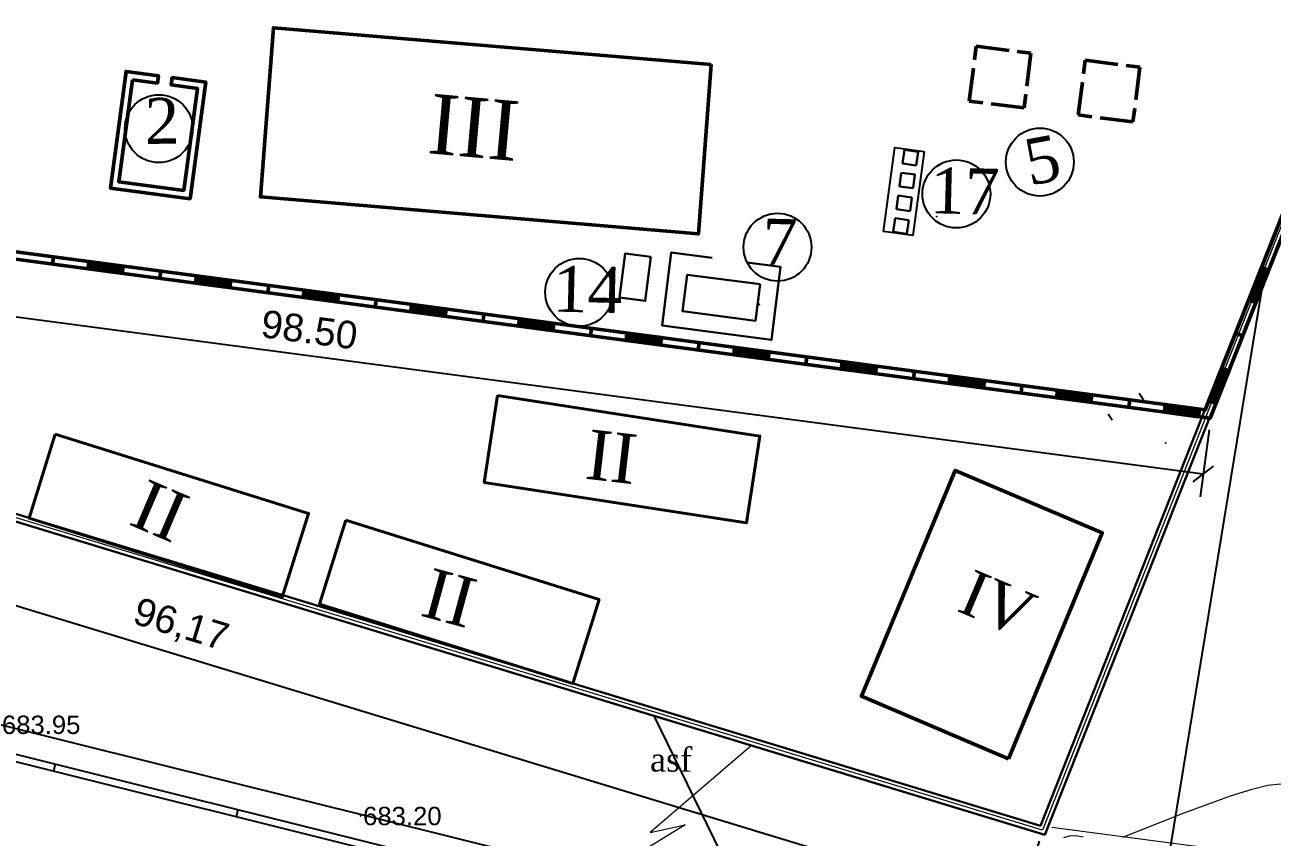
# Model space of a CAD drawing. Header units: feet. Extents: x 3381 to 682707, y 675186 to 4374675.
# Drawn here: x 682388.2 to 682456.1, y 4373017.6 to 4373061.7 of the extents above; entities that cross this region are included whole.
import ezdxf

# ---------------------------------------------------------------- set-up
doc = ezdxf.new("R2010")
doc.units = ezdxf.units.FT
doc.header["$MEASUREMENT"] = 0
doc.header["$PDMODE"] = 34
doc.header["$PDSIZE"] = 0.01
doc.linetypes.add('ACAD_ISO02W100', pattern=[15, 12, -3])
doc.linetypes.add('DUZ', pattern=[0])
doc.layers.get('0').update_dxf_attribs({"linetype": 'CONTINUOUS'})
doc.layers.get('Defpoints').update_dxf_attribs({"linetype": 'CONTINUOUS'})
for name, color, linetype in [('0_Point_Height', 2, 'CONTINUOUS'), ('0_Point_Point', 7, 'CONTINUOUS'), ('Layer8', 7, 'CONTINUOUS'), ('Yazilar', 7, 'CONTINUOUS')]:
    doc.layers.add(name, color=color, linetype=linetype)
doc.layers.add('HORIZANTAL', color=24, linetype='CONTINUOUS', lineweight=13)
doc.layers.add('yol 6m', color=250, linetype='CONTINUOUS', lineweight=30)
doc.styles.get("Standard").update_dxf_attribs({"font": 'arial.ttf', "height": 1.5})
doc.styles.add('style5', font='arialazlat.ttf', dxfattribs={"height": 400})
doc.linetypes.add('FENCELINE2', pattern='A,6.35,-2.54,[132,ltypeshp.shx,S=2.54,R=0,X=-2.54,Y=0],-2.54,25.4', length=36.83)
doc.dimstyles.new('ISO-25', dxfattribs={"dimtxt": 1.5, "dimasz": 1, "dimexe": 1.25, "dimexo": 0.625, "dimtad": 1, "dimtxsty": 'Standard', "dimblk": 'OBLIQUE', "dimcen": 2.5, "dimadec": 0, "dimazin": 0, "dimtfac": 1, "dimtmove": 0, "dimatfit": 3, "dimldrblk": 'OBLIQUE', "dimfxl": 1, "dimarcsym": 0})

# ---------------------------------------------------------------- blocks, each defined once
blk = doc.blocks.new('_Oblique')
at = {"color": 0, "linetype": 'ByBlock', "lineweight": -2}
blk.add_line((-0.5, -0.5), (0.5, 0.5), dxfattribs=at)
blk = doc.blocks.new('*D40')
at = {"color": 0, "lineweight": -2, "transparency": 16777216}
for p, q in [((682351.396, 4373045.342), (682349.885, 4373040.378)), ((682350.249, 4373041.574), (682442.249, 4373013.574)), ((682443.396, 4373017.342), (682441.885, 4373012.378))]:
    blk.add_line(p, q, dxfattribs=at)
at = {"layer": 'Defpoints', "color": 0, "lineweight": 30, "transparency": 16777216}
for p in [(682351.578, 4373045.94), (682443.578, 4373017.94), (682442.249, 4373013.574)]:
    blk.add_point(p, dxfattribs=at)
at = {"color": 0, "lineweight": -2, "transparency": 16777216}
for p, rotation in [((682350.249, 4373041.574), 163.072486935853), ((682442.249, 4373013.574), 343.072486935853)]:
    blk.add_blockref('_Oblique', p, dxfattribs=dict(at, rotation=rotation))
at = {"color": 0, "lineweight": 18, "transparency": 16777216, "insert": (682396.693, 4373029.034), "char_height": 1.5, "attachment_point": 5, "rotation": 343.07249}
blk.add_mtext('96,17', dxfattribs=at)
blk = doc.blocks.new('*D41')
at = {"color": 0, "lineweight": -2, "transparency": 16777216}
for p, q in [((682394.021, 4373130.225), (682390.411, 4373132.073)), ((682391.524, 4373131.504), (682348.524, 4373047.504)), ((682351.021, 4373046.225), (682347.411, 4373048.073))]:
    blk.add_line(p, q, dxfattribs=at)
at = {"layer": 'Defpoints', "color": 0, "lineweight": 30, "transparency": 16777216}
for p in [(682394.578, 4373129.94), (682348.524, 4373047.504), (682351.578, 4373045.94)]:
    blk.add_point(p, dxfattribs=at)
at = {"color": 0, "lineweight": -2, "transparency": 16777216}
for p, rotation in [((682391.524, 4373131.504), 62.89187712919826), ((682348.524, 4373047.504), 242.8918771291982)]:
    blk.add_blockref('_Oblique', p, dxfattribs=dict(at, rotation=rotation))
at = {"color": 0, "lineweight": 18, "transparency": 16777216, "insert": (682368.311, 4373089.509), "char_height": 1.5, "attachment_point": 5, "rotation": 62.89188}
blk.add_mtext('94,37', dxfattribs=at)
blk = doc.blocks.new('*D36')
at = {"color": 0, "lineweight": -2, "transparency": 16777216}
for p, q in [((682348.784, 4373056.594), (682383.83, 4373125.057)), ((682389.631, 4373122.087), (682382.718, 4373125.626)), ((682354.584, 4373053.624), (682347.671, 4373057.163))]:
    blk.add_line(p, q, dxfattribs=at)
at = {"layer": 'Defpoints', "color": 0, "lineweight": 30, "transparency": 16777216}
for p in [(682383.83, 4373125.057), (682390.187, 4373121.803), (682355.141, 4373053.339)]:
    blk.add_point(p, dxfattribs=at)
at = {"color": 0, "lineweight": -2, "transparency": 16777216}
for p, rotation in [((682383.83, 4373125.057), 62.89187712935262), ((682348.784, 4373056.594), 242.8918771293526)]:
    blk.add_blockref('_Oblique', p, dxfattribs=dict(at, rotation=rotation))
at = {"color": 0, "lineweight": 18, "transparency": 16777216, "insert": (682366.302, 4373093.867), "char_height": 1.5, "attachment_point": 5, "rotation": 62.89188}
blk.add_mtext('{\\fArial|b0|i0|c238|p34;77.0}', dxfattribs=at)
blk = doc.blocks.new('*D39')
at = {"color": 0, "lineweight": -2, "transparency": 16777216}
for p, q in [((682355.023, 4373052.651), (682354.54, 4373049.003)), ((682354.704, 4373050.242), (682452.325, 4373037.318)), ((682452.644, 4373039.727), (682452.161, 4373036.079))]:
    blk.add_line(p, q, dxfattribs=at)
at = {"layer": 'Defpoints', "color": 0, "lineweight": 30, "transparency": 16777216}
for p in [(682355.105, 4373053.27), (682452.726, 4373040.346), (682452.325, 4373037.318)]:
    blk.add_point(p, dxfattribs=at)
at = {"color": 0, "lineweight": -2, "transparency": 16777216}
for p, rotation in [((682354.704, 4373050.242), 172.4585361197717), ((682452.325, 4373037.318), 352.4585361197717)]:
    blk.add_blockref('_Oblique', p, dxfattribs=dict(at, rotation=rotation))
at = {"color": 0, "lineweight": 18, "transparency": 16777216, "insert": (682403.697, 4373045.159), "char_height": 1.5, "attachment_point": 5, "rotation": 352.45854}
blk.add_mtext('{\\fArial|b0|i0|c238|p34;98.50}', dxfattribs=at)

msp = doc.modelspace()

# ---------------------------------------------------------------- hatches: boundary and pattern name
at = {"lineweight": 50}
h = msp.add_hatch(dxfattribs=at)
h.set_pattern_fill('ANSI31', scale=0.3, angle=-0.01177)
h.set_pattern_definition([(44.9882312419, (-3588.047275, -2846.546038), (-0.0265110571503, 0.02652195031993), [])])
h.paths.add_polyline_path([(682391.699, 4373048.868), (682393.574, 4373048.618), (682393.52, 4373048.235), (682391.655, 4373048.481)])
h = msp.add_hatch(dxfattribs=at)
h.set_pattern_fill('ANSI31', scale=0.3, angle=76.00487)
h.set_pattern_definition([(121.0048721836, (4762914.52789, 2650003.710617), (-0.03214213128778, -0.01931666110587), [])])
h.paths.add_polyline_path([(682454.799, 4373046.795), (682455.496, 4373048.553), (682455.873, 4373048.401), (682455.183, 4373046.652)])
h = msp.add_hatch(dxfattribs=at)
h.set_pattern_fill('ANSI31', scale=0.3, angle=-0.01177)
h.set_pattern_definition([(44.9882312419, (-3582.19867, -2847.320934), (-0.0265110571503, 0.02652195031993), [])])
h.paths.add_polyline_path([(682397.547, 4373048.094), (682399.422, 4373047.843), (682399.369, 4373047.46), (682397.504, 4373047.707)])
h = msp.add_hatch(dxfattribs=at)
h.set_pattern_fill('ANSI31', scale=0.3, angle=-0.01177)
h.set_pattern_definition([(44.9882312419, (-3576.336816, -2848.10142), (-0.0265110571503, 0.02652195031993), [])])
h.paths.add_polyline_path([(682403.409, 4373047.313), (682405.284, 4373047.062), (682405.231, 4373046.679), (682403.366, 4373046.926)])
h = msp.add_hatch(dxfattribs=at)
h.set_pattern_fill('ANSI31', scale=0.3, angle=-0.01177)
h.set_pattern_definition([(44.9882312419, (-3570.48821, -2848.876317), (-0.0265110571503, 0.02652195031993), [])])
h.paths.add_polyline_path([(682409.258, 4373046.538), (682411.133, 4373046.287), (682411.079, 4373045.904), (682409.214, 4373046.151)])
h = msp.add_hatch(dxfattribs=at)
h.set_pattern_fill('ANSI31', scale=0.3, angle=-0.01177)
h.set_pattern_definition([(44.9882312419, (-3564.626357, -2849.656804), (-0.0265110571503, 0.02652195031993), [])])
h.paths.add_polyline_path([(682415.12, 4373045.758), (682416.995, 4373045.507), (682416.941, 4373045.124), (682415.076, 4373045.371)])
h = msp.add_hatch(dxfattribs=at)
h.set_pattern_fill('ANSI31', scale=0.3, angle=-0.01177)
h.set_pattern_definition([(44.9882312419, (-3558.779754, -2850.44674), (-0.0265110571503, 0.02652195031993), [])])
h.paths.add_polyline_path([(682420.968, 4373044.983), (682422.842, 4373044.734), (682422.788, 4373044.334), (682420.923, 4373044.581)])
h = msp.add_hatch(dxfattribs=at)
h.set_pattern_fill('ANSI31', scale=0.3, angle=-0.01177)
h.set_pattern_definition([(44.9882312419, (-3552.9179, -2851.227227), (-0.0265110571503, 0.02652195031993), [])])
h.paths.add_polyline_path([(682426.83, 4373044.205), (682428.705, 4373043.954), (682428.649, 4373043.554), (682426.785, 4373043.8)])
h = msp.add_hatch(dxfattribs=at)
h.set_pattern_fill('ANSI31', scale=0.3, angle=-0.01177)
h.set_pattern_definition([(44.9882312419, (-3547.069795, -2852.005883), (-0.0265110571503, 0.02652195031993), [])])
h.paths.add_polyline_path([(682432.679, 4373043.428), (682434.554, 4373043.177), (682434.498, 4373042.775), (682432.633, 4373043.022)])
h = msp.add_hatch(dxfattribs=at)
h.set_pattern_fill('ANSI31', scale=0.3, angle=76.00572)
h.set_pattern_definition([(121.00571866655, (4762937.81677, 2650058.508093), (-0.0321418459016, -0.01931713596884), [])])
h.paths.add_polyline_path([(682452.634, 4373041.306), (682453.33, 4373043.065), (682453.706, 4373042.914), (682453.016, 4373041.164)])
h = msp.add_hatch(dxfattribs=at)
h.set_pattern_fill('ANSI31', scale=0.3, angle=-0.01177)
h.set_pattern_definition([(44.9882312419, (-3541.207943, -2852.78637), (-0.0265110571503, 0.02652195031993), [])])
h.paths.add_polyline_path([(682438.54, 4373042.65), (682440.415, 4373042.399), (682440.359, 4373041.994), (682438.495, 4373042.241)])
h = msp.add_hatch(dxfattribs=at)
h.set_pattern_fill('ANSI31', scale=0.3, angle=-0.01177)
h.set_pattern_definition([(44.9882312419, (-3535.359337, -2853.561266), (-0.0265110571503, 0.02652195031993), [])])
h.paths.add_polyline_path([(682444.387, 4373041.853), (682446.262, 4373041.603), (682446.208, 4373041.22), (682444.343, 4373041.466)])
h = msp.add_hatch(dxfattribs=at)
h.set_pattern_fill('ANSI31', scale=0.3, angle=-0.01177)
h.set_pattern_definition([(44.9882312419, (-3529.497484, -2854.341753), (-0.0265110571503, 0.02652195031993), [])])
h.paths.add_polyline_path([(682450.251, 4373041.093), (682452.123, 4373040.845), (682452.068, 4373040.434), (682450.205, 4373040.682)])

# ---------------------------------------------------------------- linework, layer by layer
at = {"color": 7, "linetype": 'ACAD_ISO02W100', "lineweight": 50, "ltscale": 0.15}
for p, q in [((682439.595, 4373057.602, -1130.2), (682439.972, 4373060.578, -1130.2)), ((682439.972, 4373060.578, -1130.2), (682442.948, 4373060.201, -1130.2)), ((682442.948, 4373060.201, -1130.2), (682442.571, 4373057.225, -1130.2)), ((682445.521, 4373056.845, -28), (682445.897, 4373059.821, -28)), ((682445.897, 4373059.821, -28), (682448.873, 4373059.445, -28)), ((682448.873, 4373059.445, -28), (682448.497, 4373056.469, -28)), ((682442.571, 4373057.225, -1130.2), (682439.595, 4373057.602, -1130.2)), ((682448.497, 4373056.469, -28), (682445.521, 4373056.845, -28))]:
    msp.add_line(p, q, dxfattribs=at)
at = {"color": 7, "lineweight": 50}
for p, q in [((682389.772, 4373049.126, -716.5), (682389.721, 4373048.743, -716.5)), ((682395.62, 4373048.349, -716.5), (682395.569, 4373047.964, -716.5)), ((682401.482, 4373047.571, -716.5), (682401.431, 4373047.187, -716.5)), ((682407.331, 4373046.794, -716.5), (682407.279, 4373046.409, -716.5)), ((682413.193, 4373046.016, -716.5), (682413.142, 4373045.632, -716.5)), ((682419.041, 4373045.239, -716.5), (682418.99, 4373044.853, -716.5)), ((682454.086, 4373044.982, -716.5), (682454.463, 4373044.837, -716.5)), ((682424.901, 4373044.445, -716.5), (682424.85, 4373044.062, -716.5)), ((682430.749, 4373043.668, -716.5), (682430.698, 4373043.283, -716.5)), ((682436.611, 4373042.886, -716.5), (682436.56, 4373042.503, -716.5)), ((682442.459, 4373042.109, -716.5), (682442.408, 4373041.724, -716.5)), ((682448.322, 4373041.331, -716.5), (682448.271, 4373040.947, -716.5))]:
    msp.add_line(p, q, dxfattribs=at)
at = {"color": 1, "lineweight": 25}
for p in [(682455.527, 4373047.527, -716.5), (682422.438, 4373024.165, -716.5)]:
    msp.add_line(p, (682444.342, 4372979.22), dxfattribs=at)
at = {"linetype": 'Continuous'}
for p, q in [((682448.826, 4373041.714, -33.658), (682449.049, 4373041.382, -33.658)), ((682447.149, 4373040.587, -33.661), (682447.372, 4373040.255, -33.661)), ((682389.862, 4373021.55, -716.5), (682389.782, 4373021.158, -716.5)), ((682399.797, 4373019.069, -716.5), (682399.716, 4373018.677, -716.5))]:
    msp.add_line(p, q, dxfattribs=at)
at = {"color": 7, "lineweight": 18}
msp.add_line((682444.079, 4373018.104, -716.5), (682477.89, 4373013.655, -716.5), dxfattribs=at)
at = {"color": 7, "lineweight": 30, "elevation": -716.5}
for points in [[(682463.463, 4373103.791), (682475.838, 4373099.055), (682443.696, 4373017.695), (682351.291, 4373045.819), (682394.482, 4373130.191), (682454.121, 4373107.367)], [(682463.32, 4373103.417), (682475.318, 4373098.826), (682443.46, 4373018.185), (682351.865, 4373046.062), (682394.674, 4373129.689), (682453.978, 4373106.993)]]:
    msp.add_lwpolyline(points, dxfattribs=at)
at = {"color": 1, "lineweight": 0, "elevation": -716.5}
msp.add_lwpolyline([(682475.578, 4373098.94), (682443.578, 4373017.94), (682351.578, 4373045.94), (682394.578, 4373129.94)], dxfattribs=at)
at = {"color": 7, "lineweight": 50, "elevation": -716.5}
for points in [[(682454.23, 4373106.926), (682454.405, 4373107.287), (682429.082, 4373116.969), (682390.187, 4373121.803), (682355.142, 4373053.339), (682452.69, 4373040.351), (682468.467, 4373080.267), (682468.108, 4373080.409), (682452.432, 4373040.804), (682355.777, 4373053.642), (682390.466, 4373121.369), (682428.981, 4373116.595), (682454.23, 4373106.926)], [(682394.07, 4373058.763), (682395.428, 4373058.581), (682395.481, 4373058.978), (682393.726, 4373059.213), (682392.876, 4373052.869), (682397.209, 4373052.289), (682398.006, 4373058.246), (682398.058, 4373058.632), (682396.232, 4373058.877), (682396.179, 4373058.481), (682397.608, 4373058.289), (682396.865, 4373052.739), (682393.326, 4373053.213), (682394.07, 4373058.763)], [(682391.699, 4373048.87), (682393.572, 4373048.622), (682393.521, 4373048.237), (682391.656, 4373048.485), (682391.699, 4373048.87)], [(682454.8, 4373046.794), (682455.498, 4373048.55), (682455.873, 4373048.402), (682455.181, 4373046.652), (682454.818, 4373046.787)], [(682397.547, 4373048.094), (682399.421, 4373047.845), (682399.37, 4373047.46), (682397.504, 4373047.708), (682397.547, 4373048.094)], [(682403.41, 4373047.315), (682405.283, 4373047.066), (682405.232, 4373046.681), (682403.366, 4373046.93), (682403.41, 4373047.315)], [(682409.258, 4373046.538), (682411.131, 4373046.289), (682411.08, 4373045.905), (682409.215, 4373046.153), (682409.258, 4373046.538)], [(682415.12, 4373045.76), (682416.993, 4373045.511), (682416.942, 4373045.126), (682415.077, 4373045.374), (682415.12, 4373045.76)], [(682420.968, 4373044.983), (682422.842, 4373044.734), (682422.788, 4373044.334), (682420.923, 4373044.583), (682420.968, 4373044.983)], [(682426.83, 4373044.204), (682428.704, 4373043.955), (682428.651, 4373043.556), (682426.785, 4373043.804), (682426.828, 4373044.189)], [(682432.679, 4373043.427), (682434.552, 4373043.179), (682434.498, 4373042.775), (682432.633, 4373043.023), (682432.676, 4373043.409)], [(682452.635, 4373041.306), (682453.329, 4373043.064), (682453.704, 4373042.916), (682453.012, 4373041.166), (682452.649, 4373041.301)], [(682438.541, 4373042.649), (682440.414, 4373042.4), (682440.361, 4373041.996), (682438.495, 4373042.245), (682438.538, 4373042.63)], [(682444.387, 4373041.853), (682446.26, 4373041.604), (682446.209, 4373041.22), (682444.343, 4373041.468), (682444.387, 4373041.853)], [(682450.251, 4373041.093), (682452.123, 4373040.845), (682452.068, 4373040.434), (682450.205, 4373040.682), (682450.251, 4373041.093)]]:
    msp.add_lwpolyline(points, dxfattribs=at)
at = {"color": 7, "lineweight": 50}
for points in [[(682425.56, 4373059.585), (682424.856, 4373050.378), (682401.032, 4373052.384), (682401.737, 4373061.591)], [(682441.722, 4373021.833), (682433.724, 4373025.225), (682438.832, 4373037.516), (682446.831, 4373034.125)]]:
    msp.add_lwpolyline(points, close=True, dxfattribs=at)
at = {"elevation": -716.5}
msp.add_lwpolyline([(682437.131, 4373054.856), (682436.516, 4373050.297), (682434.931, 4373050.511), (682435.546, 4373055.07)], close=True, dxfattribs=at)
at = {"color": 7, "linetype": 'DUZ', "lineweight": 30, "ltscale": 0.5, "flags": 128}
for points, elevation in [([(682422.262, 4373049.12), (682421.963, 4373046.73), (682420.575, 4373046.915), (682420.874, 4373049.304)], -716.5), ([(682428.218, 4373047.636), (682424.252, 4373048.155), (682423.992, 4373046.171), (682427.958, 4373045.652)], -28.5)]:
    msp.add_lwpolyline(points, close=True, dxfattribs=dict(at, elevation=elevation))
at = {"color": 7, "linetype": 'FENCELINE2', "lineweight": 30, "ltscale": 0.05, "elevation": -28.5, "flags": 128}
msp.add_lwpolyline([(682425.604, 4373049.076), (682423.383, 4373049.372), (682422.894, 4373045.392), (682428.843, 4373044.613), (682429.333, 4373048.579), (682427.502, 4373048.823)], dxfattribs=at)
at = {"color": 30, "linetype": 'Continuous', "elevation": -32.273}
msp.add_lwpolyline([(682310.011, 4373042.601), (682333.967, 4373037.019), (682356.097, 4373031.263), (682375.036, 4373026.689), (682386.834, 4373023.691), (682427.792, 4373013.498), (682443.304, 4373010.005), (682444.32, 4373012.896), (682455.002, 4373008.714), (682467.437, 4373002.694), (682488.151, 4372989.891)], dxfattribs=at)
at = {"color": 7, "lineweight": 40}
msp.add_lwpolyline([(682413.937, 4373041.589), (682428.202, 4373039.38), (682427.47, 4373034.654), (682413.205, 4373036.863)], close=True, dxfattribs=at)
at = {"color": 7, "lineweight": 40, "elevation": -716.5}
for points in [[(682389.874, 4373039.487), (682403.65, 4373035.175), (682402.221, 4373030.611), (682388.445, 4373034.923)], [(682405.677, 4373034.802), (682419.453, 4373030.49), (682418.025, 4373025.926), (682404.248, 4373030.238)]]:
    msp.add_lwpolyline(points, close=True, dxfattribs=at)
at = {"linetype": 'Continuous', "elevation": -32.145}
for points in [[(682333.641, 4373035.012), (682356.914, 4373029.365), (682411.805, 4373015.659), (682444.23, 4373007.872), (682445.098, 4373010.474), (682468.012, 4372999.378), (682485.626, 4372985.723)], [(682333.705, 4373035.408), (682357.01, 4373029.753), (682411.9, 4373016.047), (682443.967, 4373008.347), (682444.863, 4373011.032), (682468.224, 4372999.719), (682485.872, 4372986.039)]]:
    msp.add_lwpolyline(points, dxfattribs=at)
at = {"color": 7, "lineweight": 20, "elevation": -716.5}
msp.add_lwpolyline([(682427.75, 4373022.549), (682422.228, 4373017.822), (682424.131, 4373018.235), (682411.543, 4373010.471)], dxfattribs=at)
at = {"color": 7, "linetype": 'DUZ', "lineweight": 25}
for centre in [(682395.507, 4373056.101, -3529.313), (682443.435, 4373054.282), (682438.893, 4373052.549, 6860.554), (682429.162, 4373049.653, 7736.966), (682418.374, 4373047.199, 8943.688)]:
    msp.add_circle(centre, 1.846, dxfattribs=at)
at = {"linetype": 'Continuous'}
for points, knots in [([(682403.55, 4373251.91, -716.5), (682405.371, 4373248.44, -716.5), (682411.677, 4373236.422, -716.5), (682421.574, 4373218.441, -716.5), (682435.569, 4373199.176, -716.5), (682446.34, 4373178.978, -716.5), (682457.303, 4373161.093, -716.5), (682466.431, 4373143.689, -716.5), (682479.846, 4373125.168, -716.5), (682496.445, 4373110.879, -716.5), (682507.98, 4373096.042, -716.5), (682515.91, 4373085.56, -716.5), (682527.228, 4373073.641, -716.5), (682535.478, 4373062.949, -716.5), (682539.921, 4373057.189, -716.5)], [0, 0, 0, 0, 11.75951, 40.72321, 61.46233, 83.054979, 109.290717, 124.392744, 141.962718, 177.533008, 189.558821, 198.276488, 216.955448, 238.768866, 238.768866, 238.768866, 238.768866]), ([(682408.307, 4373231.38, -716.5), (682404.367, 4373227.617, -716.5), (682403.839, 4373227.566, -716.5), (682402.25, 4373227.407, -716.5), (682401.187, 4373227.29, -716.5), (682398.235, 4373226.883, -716.5), (682396.358, 4373226.529, -716.5), (682393.58, 4373225.651, -716.5), (682392.629, 4373225.281, -716.5), (682391.138, 4373224.543, -716.5), (682390.578, 4373224.227, -716.5), (682389.418, 4373223.471, -716.5), (682388.83, 4373223.024, -716.5), (682387.714, 4373222.075, -716.5), (682387.185, 4373221.571, -716.5), (682385.943, 4373220.3, -716.5), (682385.253, 4373219.513, -716.5), (682384.142, 4373218.195, -716.5), (682383.708, 4373217.665, -716.5), (682382.852, 4373216.619, -716.5), (682382.427, 4373216.098, -716.5), (682381.16, 4373214.543, -716.5), (682380.328, 4373213.515, -716.5), (682377.848, 4373210.447, -716.5), (682376.221, 4373208.424, -716.5), (682373.312, 4373204.829, -716.5), (682372.036, 4373203.259, -716.5), (682370, 4373200.78, -716.5), (682369.258, 4373199.882, -716.5), (682367.826, 4373198.161, -716.5), (682367.137, 4373197.338, -716.5), (682365.908, 4373195.884, -716.5), (682365.374, 4373195.255, -716.5), (682364.005, 4373193.654, -716.5), (682363.132, 4373192.649, -716.5), (682361.7, 4373190.707, -716.5), (682361.113, 4373189.797, -716.5), (682360.348, 4373188.144, -716.5), (682360.099, 4373187.44, -716.5), (682359.865, 4373186.318, -716.5), (682359.811, 4373185.925, -716.5), (682359.763, 4373185.131, -716.5), (682359.768, 4373184.735, -716.5), (682359.888, 4373183.135, -716.5), (682360.203, 4373181.962, -716.5), (682360.915, 4373180.118, -716.5), (682361.252, 4373179.411, -716.5), (682361.978, 4373178.075, -716.5), (682362.369, 4373177.443, -716.5), (682363.656, 4373175.521, -716.5), (682364.604, 4373174.327, -716.5), (682366.068, 4373172.393, -716.5), (682366.619, 4373171.643, -716.5), (682367.62, 4373170.111, -716.5), (682368.067, 4373169.334, -716.5), (682368.737, 4373167.864, -716.5), (682368.979, 4373167.177, -716.5), (682369.324, 4373165.741, -716.5), (682369.429, 4373165, -716.5), (682369.507, 4373163.403, -716.5), (682369.46, 4373162.549, -716.5), (682369.197, 4373160.869, -716.5), (682368.98, 4373160.038, -716.5), (682368.184, 4373157.804, -716.5), (682367.453, 4373156.451, -716.5), (682365.98, 4373154.304, -716.5), (682365.326, 4373153.476, -716.5), (682363.935, 4373151.868, -716.5), (682363.196, 4373151.085, -716.5), (682361.695, 4373149.533, -716.5), (682360.933, 4373148.765, -716.5), (682359.611, 4373147.38, -716.5), (682359.046, 4373146.772, -716.5), (682357.952, 4373145.519, -716.5), (682357.423, 4373144.88, -716.5), (682355.883, 4373142.933, -716.5), (682354.918, 4373141.596, -716.5), (682353.219, 4373139.133, -716.5), (682352.471, 4373138.011, -716.5), (682351.002, 4373135.742, -716.5), (682350.283, 4373134.596, -716.5), (682348.182, 4373131.122, -716.5), (682346.856, 4373128.758, -716.5), (682344.46, 4373124.069, -716.5), (682343.381, 4373121.749, -716.5), (682341.717, 4373117.724, -716.5), (682341.081, 4373116.04, -716.5), (682339.922, 4373112.634, -716.5), (682339.4, 4373110.917, -716.5), (682338.387, 4373107.289, -716.5), (682337.904, 4373105.376, -716.5), (682337.121, 4373102.084, -716.5), (682336.806, 4373100.707, -716.5), (682336.192, 4373097.942, -716.5), (682335.897, 4373096.554, -716.5), (682335.473, 4373094.381, -716.5), (682335.327, 4373093.607, -716.5), (682335.089, 4373092.206, -716.5), (682334.993, 4373091.587, -716.5), (682334.753, 4373089.623, -716.5), (682334.677, 4373088.279, -716.5), (682334.68, 4373085.263, -716.5), (682334.801, 4373083.591, -716.5), (682335.241, 4373080.299, -716.5), (682335.558, 4373078.68, -716.5), (682336.198, 4373075.964, -716.5), (682336.491, 4373074.856, -716.5), (682337.056, 4373072.858, -716.5), (682337.322, 4373071.965, -716.5), (682337.815, 4373070.351, -716.5), (682338.041, 4373069.621, -716.5), (682338.537, 4373068.147, -716.5), (682338.806, 4373067.407, -716.5), (682339.262, 4373066.316, -716.5), (682339.418, 4373065.963, -716.5), (682339.921, 4373064.909, -716.5), (682340.282, 4373064.248, -716.5), (682340.963, 4373062.978, -716.5), (682341.283, 4373062.369, -716.5), (682341.682, 4373061.467, -716.5), (682341.803, 4373061.163, -716.5), (682341.99, 4373060.609, -716.5), (682342.06, 4373060.362, -716.5), (682342.183, 4373059.838, -716.5), (682342.235, 4373059.565, -716.5), (682342.369, 4373058.729, -716.5), (682342.432, 4373058.138, -716.5), (682340.247, 4373053.725, -716.5)], [0, 0, 0, 0, 1.504182, 1.504182, 4.512547, 4.512547, 9.897023, 9.897023, 12.795834, 12.795834, 14.604059, 14.604059, 16.662244, 16.662244, 18.72043, 18.72043, 21.69221, 21.69221, 23.690537, 23.690537, 25.688865, 25.688865, 29.68552, 29.68552, 37.678831, 37.678831, 43.858623, 43.858623, 47.338723, 47.338723, 50.479181, 50.479181, 52.843093, 52.843093, 56.452422, 56.452422, 59.343353, 59.343353, 61.301717, 61.301717, 62.310714, 62.310714, 63.319712, 63.319712, 66.426739, 66.426739, 68.50177, 68.50177, 70.576802, 70.576802, 75.092259, 75.092259, 77.984383, 77.984383, 80.876507, 80.876507, 83.368148, 83.368148, 85.859789, 85.859789, 88.693846, 88.693846, 91.527902, 91.527902, 96.504404, 96.504404, 99.813748, 99.813748, 103.123092, 103.123092, 106.359907, 106.359907, 108.778682, 108.778682, 111.197456, 111.197456, 116.035005, 116.035005, 120.025858, 120.025858, 124.016711, 124.016711, 131.998417, 131.998417, 139.538843, 139.538843, 144.840516, 144.840516, 150.142189, 150.142189, 155.992549, 155.992549, 160.212599, 160.212599, 164.43265, 164.43265, 166.77754, 166.77754, 168.584028, 168.584028, 172.423705, 172.423705, 177.221179, 177.221179, 182.018653, 182.018653, 185.384546, 185.384546, 188.140377, 188.140377, 190.397291, 190.397291, 192.654204, 192.654204, 193.73589, 193.73589, 195.899262, 195.899262, 198.062634, 198.062634, 199.190084, 199.190084, 200.13488, 200.13488, 201.079676, 201.079676, 202.923933, 202.923933, 202.923933, 202.923933]), ([(682412.21, 4373224.91, -716.5), (682404.648, 4373224.63, -716.5), (682404.119, 4373224.579, -716.5), (682402.541, 4373224.421, -716.5), (682401.504, 4373224.307, -716.5), (682398.703, 4373223.918, -716.5), (682396.995, 4373223.587, -716.5), (682394.578, 4373222.819, -716.5), (682393.77, 4373222.501, -716.5), (682392.521, 4373221.878, -716.5), (682392.052, 4373221.61, -716.5), (682390.903, 4373220.852, -716.5), (682390.233, 4373220.306, -716.5), (682388.922, 4373219.082, -716.5), (682388.285, 4373218.406, -716.5), (682387.021, 4373216.971, -716.5), (682386.395, 4373216.211, -716.5), (682384.248, 4373213.59, -716.5), (682382.769, 4373211.765, -716.5), (682379.842, 4373208.139, -716.5), (682378.392, 4373206.339, -716.5), (682374.005, 4373200.916, -716.5), (682371.029, 4373197.274, -716.5), (682367.31, 4373192.901, -716.5), (682366.825, 4373192.339, -716.5), (682365.884, 4373191.229, -716.5), (682365.428, 4373190.68, -716.5), (682364.44, 4373189.391, -716.5), (682363.943, 4373188.655, -716.5), (682363.256, 4373187.336, -716.5), (682363.029, 4373186.75, -716.5), (682362.841, 4373185.91, -716.5), (682362.802, 4373185.65, -716.5), (682362.766, 4373185.121, -716.5), (682362.768, 4373184.845, -716.5), (682362.852, 4373183.736, -716.5), (682363.082, 4373182.833, -716.5), (682363.634, 4373181.407, -716.5), (682363.879, 4373180.878, -716.5), (682364.416, 4373179.858, -716.5), (682364.71, 4373179.363, -716.5), (682365.794, 4373177.683, -716.5), (682366.686, 4373176.537, -716.5), (682368.204, 4373174.546, -716.5), (682368.817, 4373173.73, -716.5), (682369.987, 4373171.994, -716.5), (682370.542, 4373171.076, -716.5), (682371.289, 4373169.522, -716.5), (682371.535, 4373168.927, -716.5), (682371.945, 4373167.692, -716.5), (682372.107, 4373167.061, -716.5), (682372.464, 4373165.147, -716.5), (682372.533, 4373163.842, -716.5), (682372.362, 4373161.441, -716.5), (682372.161, 4373160.346, -716.5), (682371.56, 4373158.235, -716.5), (682371.158, 4373157.216, -716.5), (682370.204, 4373155.277, -716.5), (682369.653, 4373154.356, -716.5), (682368.272, 4373152.341, -716.5), (682367.409, 4373151.276, -716.5), (682365.624, 4373149.27, -716.5), (682364.703, 4373148.325, -716.5), (682363.037, 4373146.619, -716.5), (682362.288, 4373145.852, -716.5), (682361.111, 4373144.577, -716.5), (682360.666, 4373144.074, -716.5), (682359.794, 4373143.038, -716.5), (682359.368, 4373142.509, -716.5), (682358.114, 4373140.893, -716.5), (682357.309, 4373139.776, -716.5), (682355.782, 4373137.567, -716.5), (682355.056, 4373136.48, -716.5), (682353.634, 4373134.291, -716.5), (682352.94, 4373133.186, -716.5), (682350.91, 4373129.843, -716.5), (682349.63, 4373127.575, -716.5), (682347.253, 4373122.959, -716.5), (682346.157, 4373120.612, -716.5), (682344.503, 4373116.609, -716.5), (682343.886, 4373114.975, -716.5), (682342.763, 4373111.667, -716.5), (682342.255, 4373109.99, -716.5), (682341.257, 4373106.408, -716.5), (682340.778, 4373104.498, -716.5), (682340.006, 4373101.245, -716.5), (682339.7, 4373099.905, -716.5), (682339.109, 4373097.232, -716.5), (682338.825, 4373095.897, -716.5), (682338.41, 4373093.771, -716.5), (682338.261, 4373092.976, -716.5), (682338.028, 4373091.589, -716.5), (682337.939, 4373090.991, -716.5), (682337.802, 4373089.797, -716.5), (682337.752, 4373089.197, -716.5), (682337.658, 4373087.389, -716.5), (682337.667, 4373086.173, -716.5), (682337.856, 4373083.04, -716.5), (682338.136, 4373081.131, -716.5), (682338.926, 4373077.324, -716.5), (682339.433, 4373075.425, -716.5), (682340.179, 4373072.884, -716.5), (682340.373, 4373072.243, -716.5), (682340.766, 4373070.965, -716.5), (682340.964, 4373070.336, -716.5), (682341.359, 4373069.174, -716.5), (682341.553, 4373068.638, -716.5), (682341.905, 4373067.764, -716.5), (682342.053, 4373067.419, -716.5), (682342.335, 4373066.812, -716.5), (682342.467, 4373066.546, -716.5), (682342.746, 4373066.002, -716.5), (682342.893, 4373065.727, -716.5), (682343.344, 4373064.886, -716.5), (682343.659, 4373064.307, -716.5), (682344.185, 4373063.235, -716.5), (682344.401, 4373062.755, -716.5), (682344.721, 4373061.912, -716.5), (682344.838, 4373061.559, -716.5), (682345.035, 4373060.84, -716.5), (682345.114, 4373060.483, -716.5), (682345.308, 4373059.425, -716.5), (682345.385, 4373058.736, -716.5), (682345.463, 4373057.994, -716.5), (682345.471, 4373057.913, -716.5), (682347.206, 4373053.601, -716.5)], [0, 0, 0, 0, 1.519576, 1.519576, 4.558728, 4.558728, 9.930594, 9.930594, 12.837598, 12.837598, 14.698947, 14.698947, 17.596272, 17.596272, 20.493598, 20.493598, 23.430765, 23.430765, 30.540606, 30.540606, 37.650448, 37.650448, 51.870131, 51.870131, 53.943342, 53.943342, 56.016553, 56.016553, 58.839775, 58.839775, 61.186701, 61.186701, 62.257023, 62.257023, 63.327345, 63.327345, 66.426341, 66.426341, 68.26825, 68.26825, 70.110159, 70.110159, 74.62153, 74.62153, 77.595, 77.595, 80.568471, 80.568471, 82.304355, 82.304355, 84.04024, 84.04024, 87.512009, 87.512009, 90.504027, 90.504027, 93.496045, 93.496045, 96.488063, 96.488063, 100.372173, 100.372173, 104.256283, 104.256283, 107.517701, 107.517701, 109.618427, 109.618427, 111.719153, 111.719153, 115.920605, 115.920605, 119.858792, 119.858792, 123.796978, 123.796978, 131.673352, 131.673352, 139.553481, 139.553481, 144.894421, 144.894421, 150.235361, 150.235361, 156.190392, 156.190392, 160.321983, 160.321983, 164.453574, 164.453574, 166.899961, 166.899961, 168.797126, 168.797126, 170.694291, 170.694291, 174.488621, 174.488621, 180.488906, 180.488906, 186.48919, 186.48919, 188.508696, 188.508696, 190.528201, 190.528201, 192.322947, 192.322947, 193.52533, 193.52533, 194.478712, 194.478712, 195.432094, 195.432094, 197.338858, 197.338858, 198.784376, 198.784376, 199.759029, 199.759029, 200.733681, 200.733681, 202.682985, 202.682985, 202.923933, 202.923933, 202.923933, 202.923933])]:
    msp.add_open_spline(points, degree=3, knots=knots, dxfattribs=at)
at = {"layer": '0_Point_Point'}
for p in [(682437.832, 4373051.321, -28.151), (682428.162, 4373046.543, -28.911), (682449.049, 4373041.382, -33.658), (682450.283, 4373039.01, -33.661), (682406.481, 4373018.729, -33.299)]:
    msp.add_point(p, dxfattribs=at)
at = {"layer": 'HORIZANTAL', "color": 16, "linetype": 'Continuous', "lineweight": 20, "elevation": -34.5}
for points in [[(682461.515, 4373017.289), (682461.192, 4373017.734), (682460.79, 4373018.186), (682460.244, 4373018.658), (682459.64, 4373019.121), (682459.083, 4373019.53), (682458.531, 4373019.876), (682457.944, 4373020.149), (682457.281, 4373020.341), (682456.501, 4373020.441), (682455.834, 4373020.376), (682454.903, 4373020.145), (682453.784, 4373019.789), (682452.549, 4373019.349), (682451.273, 4373018.865), (682450.028, 4373018.378), (682448.889, 4373017.928), (682447.93, 4373017.555)], [(682445.788, 4373017.564), (682445.402, 4373017.635), (682445.022, 4373017.61), (682444.723, 4373017.532)]]:
    msp.add_lwpolyline(points, dxfattribs=at)
at = {"layer": 'yol 6m', "color": 0, "linetype": 'ByBlock', "lineweight": 30}
for p, q in [((682435.961, 4373054.197, -716.5), (682436.062, 4373054.94, -716.5)), ((682436.068, 4373054.939, -716.5), (682436.812, 4373054.839, -716.5)), ((682436.805, 4373054.84, -716.5), (682436.705, 4373054.097, -716.5)), ((682436.705, 4373054.097, -716.5), (682435.961, 4373054.197, -716.5)), ((682435.794, 4373052.958, -716.5), (682435.894, 4373053.701, -716.5)), ((682435.901, 4373053.701, -716.5), (682436.644, 4373053.6, -716.5)), ((682436.638, 4373053.601, -716.5), (682436.537, 4373052.858, -716.5)), ((682435.627, 4373051.719, -716.5), (682435.727, 4373052.463, -716.5)), ((682435.727, 4373052.463, -716.5), (682436.471, 4373052.362, -716.5)), ((682436.537, 4373052.858, -716.5), (682435.794, 4373052.958, -716.5)), ((682436.471, 4373052.362, -716.5), (682436.37, 4373051.619, -716.5)), ((682435.46, 4373050.481, -716.5), (682435.56, 4373051.224, -716.5)), ((682435.56, 4373051.224, -716.5), (682436.303, 4373051.124, -716.5)), ((682436.37, 4373051.619, -716.5), (682435.627, 4373051.719, -716.5)), ((682436.303, 4373051.124, -716.5), (682436.203, 4373050.38, -716.5)), ((682436.203, 4373050.38, -716.5), (682435.46, 4373050.481, -716.5))]:
    msp.add_line(p, q, dxfattribs=at)

# ---------------------------------------------------------------- texts
at = {"layer": '0_Point_Height', "color": 0}
for s, p in [('683.95', (682386.97, 4373023.177, -32.546)), ('683.20', (682406.617, 4373018.215, -33.299))]:
    msp.add_text(s, height=1, dxfattribs=at).set_placement(p)
at = {"layer": 'Layer8', "color": 0, "lineweight": 50, "attachment_point": 7, "style": 'style5'}
for s, insert, char_height, width, rotation in [('{\\fTimes New Roman|b0|i0|c238|p18;III}', (682410.062, 4373054.77), 3.25, 105.6987, 354.87263), ('{\\fTimes New Roman|b0|i0|c238|p18;I\\fTimes New Roman|b0|i0|c0|p18;V}', (682438.817, 4373029.844), 2.47162, 80.38386, 337.05413)]:
    msp.add_mtext(s, dxfattribs=dict(at, insert=insert, char_height=char_height, width=width, rotation=rotation))
at = {"layer": 'Layer8', "color": 0, "lineweight": 18, "attachment_point": 7, "style": 'style5'}
for s, insert, char_height, width, rotation in [('{\\fTimes New Roman|b0|i0|c238|p18;2}', (682394.76, 4373055.26, -3529.313), 2.5, 81.30669, 1.02129), ('{\\fTimes New Roman|b0|i0|c238|p18;5}', (682442.874, 4373052.965, -973.3), 2.5, 81.30669, 10.55565), ('{\\fTimes New Roman|b0|i0|c238|p18;17}', (682437.431, 4373051.503, 6860.554), 2.5, 81.30669, 358.61121), ('{\\fTimes New Roman|b0|i0|c238|p18;7}', (682428.311, 4373048.713, 6860.554), 2.5, 81.30669, 358.61121), ('{\\fTimes New Roman|b0|i0|c238|p18;14}', (682416.912, 4373046.153, 8943.688), 2.5, 81.30669, 358.61121), ('{\\fTimes New Roman|b0|i0|c238|p18;\\H1.27391x;II\\H0.78498x;  }', (682418.634, 4373037.07, 4504.68), 2.11945, 87.81123, 353.36718), ('{\\fTimes New Roman|b0|i0|c238|p18;\\H1.27391x;II\\H0.78498x;  }', (682393.787, 4373034.604, 3788.18), 2.11945, 87.81123, 336.82941), ('{\\fTimes New Roman|b0|i0|c238|p18;\\H1.27391x;II\\H0.78498x;  }', (682409.648, 4373029.633, 3788.18), 2.11945, 87.81123, 344.79218)]:
    msp.add_mtext(s, dxfattribs=dict(at, insert=insert, char_height=char_height, width=width, rotation=rotation))
at = {"layer": 'Yazilar', "color": 30, "insert": (682422.23, 4373022.436, -716.5), "char_height": 1.3, "width": 0.10588, "attachment_point": 1, "rotation": 359.75118}
msp.add_mtext('{\\fTimes New Roman|b0|i0|c0|p18;asf}', dxfattribs=at)

# ---------------------------------------------------------------- dimensions: what is measured, and where the dimension line sits
at = {"color": 7, "lineweight": 18}
dim = msp.add_linear_dim(base=(682348.524, 4373047.504, -716.5), p1=(682394.578, 4373129.94, -716.5), p2=(682351.578, 4373045.94, -716.5), angle=242.89188, dimstyle='ISO-25', dxfattribs=at)
dim.commit()
dim.dimension.update_dxf_attribs({"geometry": '*D41', "text_midpoint": (682369.67, 4373088.813, -716.5), "dimtype": 161})
at = {"color": 3, "lineweight": 18}
dim = msp.add_linear_dim(base=(682383.83, 4373125.057, -716.5), p1=(682355.141, 4373053.339, -716.5), p2=(682390.187, 4373121.803, -716.5), angle=62.89188, text='{\\fArial|b0|i0|c238|p34;77.0}', dimstyle='ISO-25', dxfattribs=at)
dim.commit()
dim.dimension.update_dxf_attribs({"geometry": '*D36', "text_midpoint": (682367.54, 4373093.233, -716.5), "dimtype": 161})
dim = msp.add_aligned_dim(p1=(682355.105, 4373053.27, -716.5), p2=(682452.726, 4373040.346, -716.5), distance=-3.055, text='{\\fArial|b0|i0|c238|p34;98.50}', dimstyle='ISO-25', dxfattribs=at)
dim.commit()
dim.dimension.update_dxf_attribs({"geometry": '*D39', "text_midpoint": (682403.697, 4373045.159, -716.5)})
at = {"color": 7, "lineweight": 18}
dim = msp.add_aligned_dim(p1=(682351.578, 4373045.94, -716.5), p2=(682443.578, 4373017.94, -716.5), distance=-4.564, dimstyle='ISO-25', dxfattribs=at)
dim.commit()
dim.dimension.update_dxf_attribs({"geometry": '*D40', "text_midpoint": (682396.693, 4373029.034, -716.5)})

doc.saveas('drawing.dxf')
